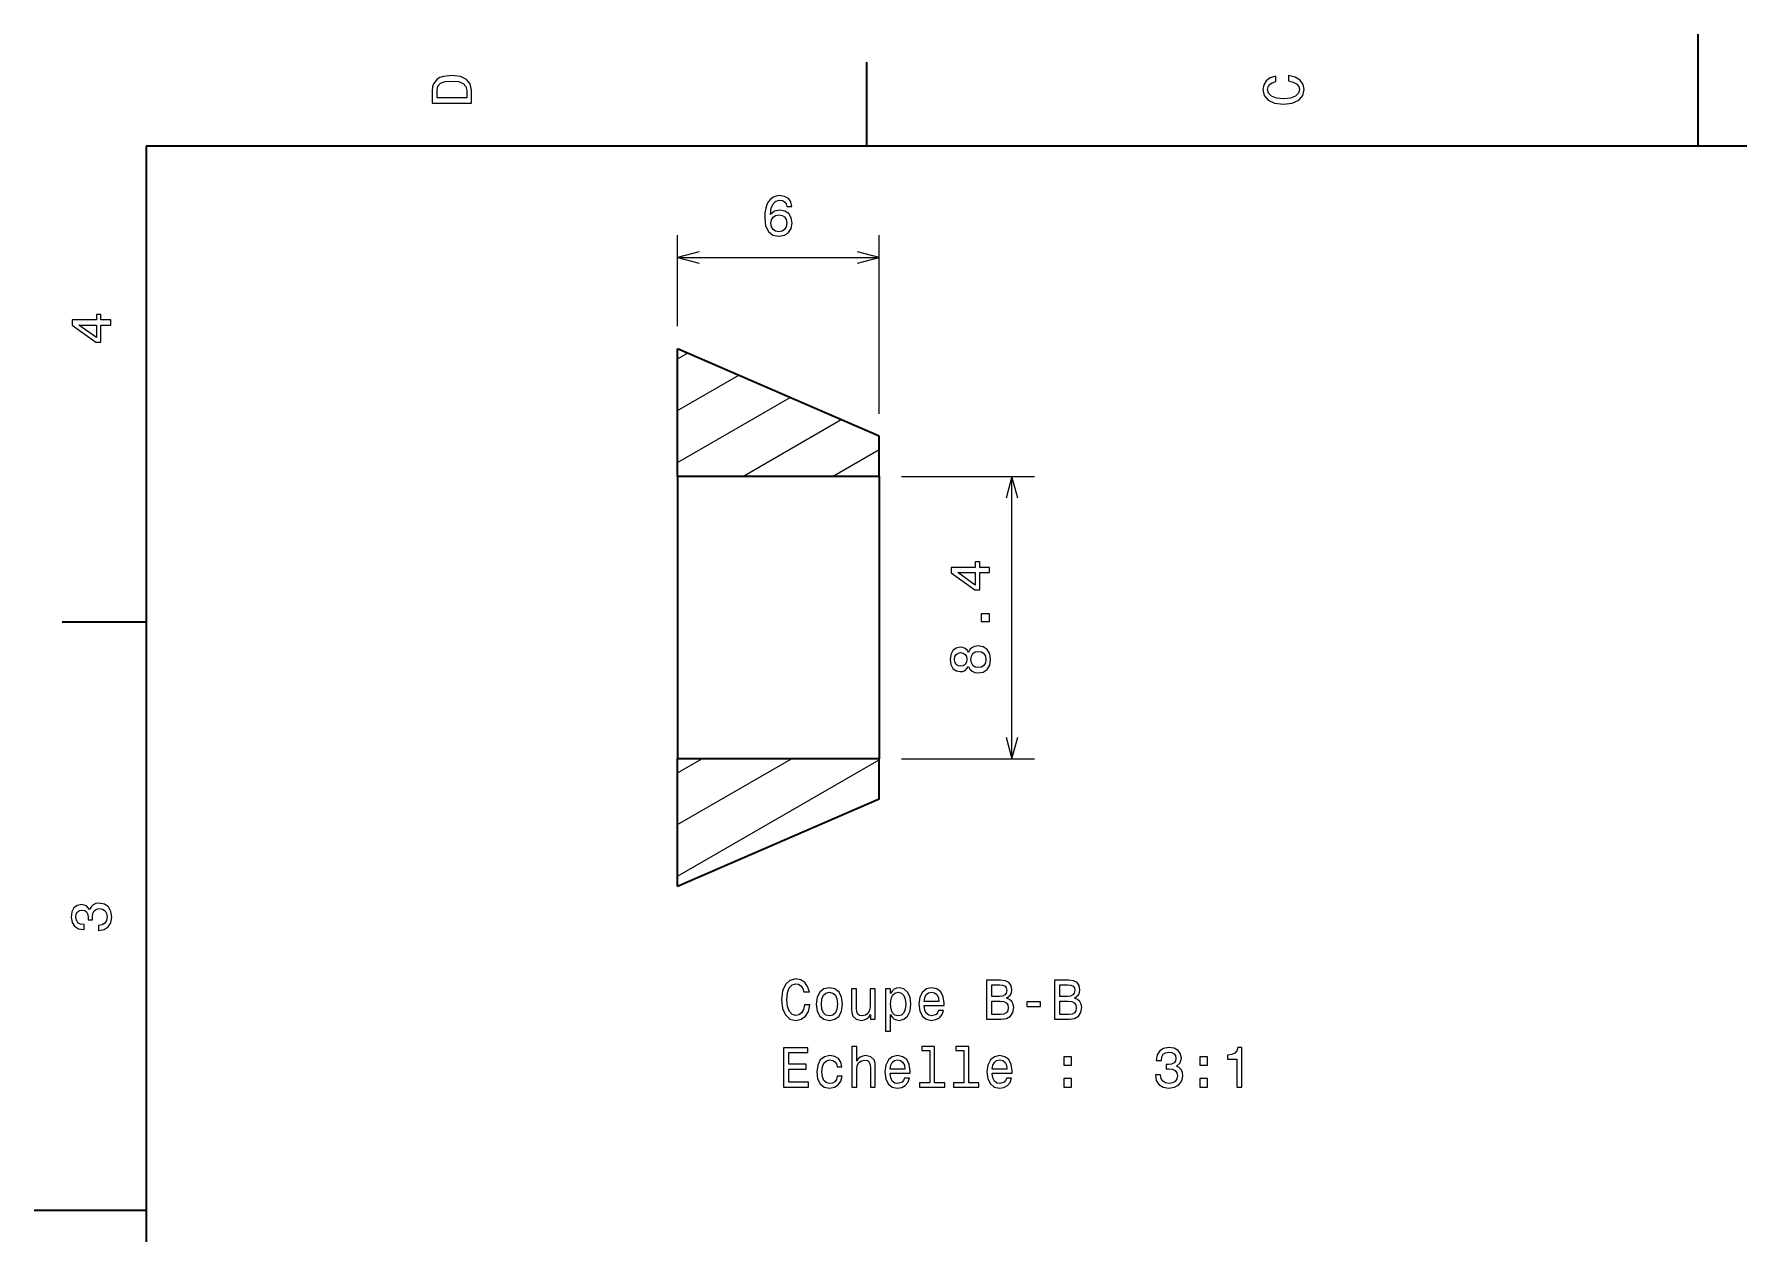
# Model space of a CAD drawing. Extents: x 0 to 297, y 0 to 210.
# Drawn here: x 0 to 152.1, y 102.9 to 210 of the extents above; entities that cross this region are included whole.
import ezdxf

# ---------------------------------------------------------------- set-up
doc = ezdxf.new("R2010")
doc.units = 0

msp = doc.modelspace()

# ---------------------------------------------------------------- linework, layer by layer
at = {"color": 7, "lineweight": 35, "ltscale": 0.25}
for p, q in [((148.5, 200), (148.5, 210)), ((10, 105), (0, 105))]:
    msp.add_line(p, q, dxfattribs=at)
at = {"color": 7, "lineweight": 35, "ltscale": 0.1875}
for p, q in [((74.300003, 200), (74.300003, 207.5)), ((10, 157.5), (2.5, 157.5))]:
    msp.add_line(p, q, dxfattribs=at)
at = {"color": 7, "lineweight": 35}
for p, q in [((287, 200), (10, 200)), ((10, 200), (10, 10)), ((57.413551, 168.972839), (57.413551, 145.315308)), ((75.413551, 168.972839), (75.413551, 145.315308))]:
    msp.add_line(p, q, dxfattribs=at)
at = {"color": 7, "lineweight": 13, "ltscale": 0.20348}
msp.add_line((57.413551, 183.915298), (57.413551, 192.054489), dxfattribs=at)
at = {"color": 7, "lineweight": 13, "ltscale": 0.39848}
msp.add_line((75.413551, 176.115295), (75.413551, 192.054489), dxfattribs=at)
at = {"color": 7, "lineweight": 13, "ltscale": 0.45}
msp.add_line((57.413551, 190.054489), (75.413551, 190.054489), dxfattribs=at)
at = {"color": 7, "lineweight": 35, "ltscale": 0.490434}
for p, q in [((75.413551, 174.115295), (57.413551, 181.915298)), ((75.413551, 141.715302), (57.413551, 133.915298))]:
    msp.add_line(p, q, dxfattribs=at)
at = {"color": 7, "lineweight": 35, "ltscale": 0.285}
for p, q in [((57.413551, 170.515289), (57.413551, 181.915298)), ((57.413551, 133.915298), (57.413551, 145.315308))]:
    msp.add_line(p, q, dxfattribs=at)
at = {"color": 7, "lineweight": 13, "ltscale": 0.025877}
msp.add_line((57.413551, 181.009308), (58.309963, 181.526855), dxfattribs=at)
at = {"color": 7, "lineweight": 13, "ltscale": 0.157801}
msp.add_line((57.413551, 176.390503), (62.87994, 179.546524), dxfattribs=at)
at = {"color": 7, "lineweight": 13, "ltscale": 0.289725}
msp.add_line((57.413551, 171.771698), (67.449921, 177.566208), dxfattribs=at)
at = {"color": 7, "lineweight": 13, "ltscale": 0.253529}
msp.add_line((63.237392, 170.515289), (72.019897, 175.585876), dxfattribs=at)
at = {"color": 7, "lineweight": 35, "ltscale": 0.09}
for p, q in [((75.413551, 170.515289), (75.413551, 174.115295)), ((75.413551, 141.715302), (75.413551, 145.315308))]:
    msp.add_line(p, q, dxfattribs=at)
at = {"color": 7, "lineweight": 13, "ltscale": 0.120556}
msp.add_line((71.237389, 170.515289), (75.413551, 172.926407), dxfattribs=at)
at = {"color": 7, "lineweight": 35, "ltscale": 0.45}
for p, q in [((75.413551, 170.515289), (57.413551, 170.515289)), ((75.413551, 145.315308), (57.413551, 145.315308))]:
    msp.add_line(p, q, dxfattribs=at)
at = {"color": 7, "lineweight": 35, "ltscale": 0.038561}
for p, q in [((57.413551, 170.515289), (57.413551, 168.972839)), ((75.413551, 170.515289), (75.413551, 168.972839))]:
    msp.add_line(p, q, dxfattribs=at)
at = {"color": 7, "lineweight": 13, "ltscale": 0.295992}
for p, q in [((77.413551, 170.515289), (89.25325, 170.515289)), ((77.413551, 145.315308), (89.25325, 145.315308))]:
    msp.add_line(p, q, dxfattribs=at)
at = {"color": 7, "lineweight": 13}
for p, q in [((87.25325, 145.315308), (87.25325, 170.515289)), ((57.413551, 134.821289), (75.413551, 145.213593))]:
    msp.add_line(p, q, dxfattribs=at)
at = {"color": 7, "lineweight": 13, "ltscale": 0.293761}
msp.add_line((57.413551, 139.440094), (67.589714, 145.315308), dxfattribs=at)
at = {"color": 7, "lineweight": 13, "ltscale": 0.06282}
msp.add_line((57.413551, 144.058899), (59.58971, 145.315308), dxfattribs=at)
at = {"color": 7, "lineweight": 13}
for points in [[(35.533215, 204.994965), (35.533215, 203.829971), (39.033215, 203.829971), (39.033215, 204.994965), (38.922264, 205.544678), (38.584366, 205.953171), (38.034657, 206.205338), (37.283215, 206.296112), (36.516644, 206.215424), (36.21405, 206.114563), (35.971977, 205.973343), (35.644165, 205.56485), (35.563473, 205.297562)], [(35.951801, 204.959656), (36.027451, 205.342941), (36.259438, 205.605194), (36.672985, 205.761536), (37.283215, 205.811966), (37.873272, 205.756485), (38.286816, 205.600143), (38.533936, 205.332855), (38.614628, 204.959656), (38.614628, 204.298996), (35.951801, 204.298996)], [(111.93206, 205.817017), (112.35569, 205.716141), (112.658287, 205.549713), (112.844887, 205.317734), (112.905403, 205.045395), (112.814629, 204.71759), (112.54229, 204.460388), (112.098488, 204.28891), (111.483215, 204.233429), (110.872986, 204.28891), (110.424141, 204.455338), (110.151802, 204.71254), (110.055984, 205.045395), (110.106415, 205.287476), (110.247627, 205.494247), (110.474571, 205.655624), (110.787247, 205.766571), (110.787247, 206.245682), (110.308144, 206.094391), (109.94503, 205.832138), (109.718086, 205.474075), (109.637398, 205.045395), (109.763474, 204.510818), (110.116501, 204.10231), (110.696472, 203.840057), (111.483215, 203.749283), (112.269958, 203.840057), (112.84993, 204.10231), (113.208, 204.510818), (113.329041, 205.045395), (113.233215, 205.51442), (112.965927, 205.892654), (112.527161, 206.159943), (111.93206, 206.301163)], [(67.623924, 194.611404), (67.528107, 195.019913), (67.306198, 195.322495), (66.963264, 195.514145), (66.519455, 195.579697), (66.221909, 195.544403), (65.964706, 195.448578), (65.737755, 195.292236), (65.546112, 195.070343), (65.394821, 194.792969), (65.283867, 194.455063), (65.213264, 194.056656), (65.193092, 193.607803), (65.273781, 192.891663), (65.520897, 192.372208), (65.919312, 192.05954), (66.463982, 191.953629), (66.953178, 192.044403), (67.326378, 192.281433), (67.568451, 192.654633), (67.654182, 193.128693), (67.568451, 193.607803), (67.336464, 193.975952), (66.978394, 194.207947), (66.534592, 194.288635), (66.055481, 194.187775), (65.697411, 193.900314), (65.773064, 194.455063), (65.934441, 194.853485), (66.181564, 195.090515), (66.524498, 195.171204), (66.776665, 195.130859), (66.968307, 195.024948), (67.094383, 194.848434), (67.15995, 194.611404)], [(67.164993, 193.123657), (67.109512, 192.805939), (66.968307, 192.563858), (66.741364, 192.402466), (66.458939, 192.352036), (66.161392, 192.402466), (65.934441, 192.558807), (65.788193, 192.800888), (65.742805, 193.118607), (65.793236, 193.43129), (65.934441, 193.66832), (66.166435, 193.819626), (66.479111, 193.875092), (66.75145, 193.819626), (66.968307, 193.67337), (67.109512, 193.43634)], [(6.833213, 184.02739), (6.833213, 184.481277), (5.965778, 184.481277), (5.965778, 184.98056), (5.56232, 184.98056), (5.56232, 184.481277), (3.408862, 184.481277), (3.408862, 184.022339), (5.521974, 182.489197), (5.965778, 182.489197), (5.965778, 184.02739)], [(5.56232, 182.912827), (3.993876, 184.02739), (5.56232, 184.02739)], [(85.25325, 161.928696), (85.25325, 162.382584), (84.385811, 162.382584), (84.385811, 162.881866), (83.982361, 162.881866), (83.982361, 162.382584), (81.828896, 162.382584), (81.828896, 161.92366), (83.942009, 160.390518), (84.385811, 160.390518), (84.385811, 161.928696)], [(83.982361, 160.814148), (82.413918, 161.928696), (83.982361, 161.928696)], [(85.25325, 157.567322), (85.25325, 158.263275), (84.501808, 158.263275), (84.501808, 157.567322)], [(83.367081, 153.553909), (83.508293, 153.296707), (83.704979, 153.120193), (83.952095, 153.009247), (84.249649, 152.973938), (84.698494, 153.054642), (85.046478, 153.286621), (85.268379, 153.664871), (85.354118, 154.179276), (85.268379, 154.688644), (85.046478, 155.066879), (84.698494, 155.298874), (84.249649, 155.384613), (83.952095, 155.344269), (83.704979, 155.238358), (83.508293, 155.056793), (83.367081, 154.804642), (83.246048, 155.006363), (83.07962, 155.147568), (82.877892, 155.233307), (82.630768, 155.263565), (82.272705, 155.182877), (81.985237, 154.971069), (81.798637, 154.628128), (81.728035, 154.179276), (81.798637, 153.725388), (81.985237, 153.382446), (82.272705, 153.165588), (82.630768, 153.089935), (82.877892, 153.115158), (83.07962, 153.200882)], [(82.67112, 153.569046), (82.449219, 153.60939), (82.277748, 153.730423), (82.171837, 153.922073), (82.131493, 154.179276), (82.171837, 154.431442), (82.277748, 154.623077), (82.449219, 154.74411), (82.67112, 154.789505), (82.898064, 154.74411), (83.074577, 154.623077), (83.190567, 154.431442), (83.225876, 154.179276), (83.185524, 153.922073), (83.074577, 153.730423), (82.898064, 153.60939)], [(84.239563, 153.458099), (83.972267, 153.503479), (83.770546, 153.649734), (83.63942, 153.876678), (83.594032, 154.179276), (83.63942, 154.476822), (83.770546, 154.703766), (83.972267, 154.850021), (84.239563, 154.900452), (84.527023, 154.850021), (84.743889, 154.703766), (84.885094, 154.476822), (84.930481, 154.179276), (84.885094, 153.876678), (84.743889, 153.649734), (84.527023, 153.503479)], [(5.73379, 129.979111), (5.769093, 129.979111), (6.253242, 130.059799), (6.616354, 130.296829), (6.848343, 130.670029), (6.934078, 131.164276), (6.848343, 131.688766), (6.626441, 132.082138), (6.273415, 132.334305), (5.819525, 132.425079), (5.521974, 132.384735), (5.279899, 132.273788), (5.0933, 132.092224), (4.957133, 131.850143), (4.684798, 132.177963), (4.251081, 132.293961), (3.857709, 132.218307), (3.560158, 132.00145), (3.373559, 131.648422), (3.307997, 131.164276), (3.388689, 130.710388), (3.610591, 130.362396), (3.963617, 130.135452), (4.432637, 130.059799), (4.46794, 130.059799), (4.46794, 130.508652), (4.145173, 130.548996), (3.913184, 130.680115), (3.771974, 130.891937), (3.721542, 131.189484), (3.761888, 131.451736), (3.867795, 131.643372), (4.039265, 131.759369), (4.271254, 131.804764), (4.518372, 131.759369), (4.684798, 131.638336), (4.785663, 131.426514), (4.815922, 131.139053), (4.810879, 130.942368), (5.209294, 130.942368), (5.199208, 131.189484), (5.244596, 131.507217), (5.365634, 131.744247), (5.56232, 131.885452), (5.819525, 131.935883), (6.112032, 131.880417), (6.328891, 131.734161), (6.465058, 131.502167), (6.510447, 131.194534), (6.460014, 130.876801), (6.308718, 130.644821), (6.066643, 130.498566), (5.73379, 130.443085)], [(68.748566, 123.359833), (68.647705, 122.936203), (68.481277, 122.633606), (68.249283, 122.447006), (67.976952, 122.38649), (67.649139, 122.477264), (67.391937, 122.749603), (67.220467, 123.193405), (67.164993, 123.808678), (67.220467, 124.418907), (67.386894, 124.867752), (67.644096, 125.140091), (67.976952, 125.235909), (68.219025, 125.185478), (68.425797, 125.044266), (68.587181, 124.817322), (68.698135, 124.504646), (69.177238, 124.504646), (69.02594, 124.983749), (68.763695, 125.346863), (68.405624, 125.573807), (67.976952, 125.654495), (67.442368, 125.528419), (67.033867, 125.175392), (66.771622, 124.595421), (66.68084, 123.808678), (66.771622, 123.021935), (67.033867, 122.441963), (67.442368, 122.083893), (67.976952, 121.96286), (68.445969, 122.058678), (68.824211, 122.325966), (69.091507, 122.764732), (69.232712, 123.359833)], [(69.792511, 123.410263), (69.873207, 122.794991), (70.105194, 122.341095), (70.473351, 122.058678), (70.967583, 121.96286), (71.456779, 122.058678), (71.824936, 122.336052), (72.056923, 122.789948), (72.142654, 123.410263), (72.056923, 124.025536), (71.824936, 124.484467), (71.456779, 124.761848), (70.967583, 124.862709), (70.473351, 124.761848), (70.105194, 124.479424), (69.873207, 124.025536)], [(75.047554, 124.766891), (74.603752, 124.766891), (74.603752, 123.203491), (74.553322, 122.840378), (74.407066, 122.578133), (74.180122, 122.416748), (73.882568, 122.366318), (73.645538, 122.406662), (73.49424, 122.527695), (73.408508, 122.734467), (73.388336, 123.026978), (73.388336, 124.766891), (72.944534, 124.766891), (72.944534, 122.986633), (72.959663, 122.628563), (73.055481, 122.331009), (73.347992, 122.058678), (73.817009, 121.96286), (74.069168, 121.998161), (74.286026, 122.088936), (74.472626, 122.245277), (74.623924, 122.472221), (74.623924, 122.058678), (75.047554, 122.058678)], [(76.414276, 124.348305), (76.414276, 124.766891), (75.970467, 124.766891), (75.970467, 121.009689), (76.414276, 121.009689), (76.414276, 122.472221), (76.57061, 122.235191), (76.747124, 122.07885), (77.190933, 121.96286), (77.614563, 122.058678), (77.947411, 122.346138), (78.164276, 122.800034), (78.244965, 123.415306), (78.164276, 124.025536), (77.947411, 124.479424), (77.614563, 124.761848), (77.190933, 124.862709), (76.948853, 124.832451), (76.742081, 124.736633), (76.565567, 124.575249)], [(79.420036, 123.28418), (81.195251, 123.28418), (81.200294, 123.490952), (81.119606, 124.070923), (80.897705, 124.504646), (80.544678, 124.766891), (80.075653, 124.862709), (79.616722, 124.761848), (79.263695, 124.479424), (79.036751, 124.020493), (78.956055, 123.415306), (79.031708, 122.794991), (79.258652, 122.341095), (79.606636, 122.058678), (80.060524, 121.96286), (80.453896, 122.028419), (80.776665, 122.19989), (81.013695, 122.472221), (81.149864, 122.835335), (80.711105, 122.835335), (80.620323, 122.633606), (80.489197, 122.482307), (80.115997, 122.361275), (79.828537, 122.416748), (79.611679, 122.593262), (79.470467, 122.880722), (79.420036, 123.269051)], [(86.778107, 123.94989), (87.131134, 124.242393), (87.221909, 124.439079), (87.252167, 124.681152), (87.186607, 125.059395), (86.989922, 125.331734), (86.672195, 125.498161), (86.228394, 125.558678), (84.982712, 125.558678), (84.982712, 122.058678), (86.298996, 122.058678), (86.768021, 122.12928), (87.115997, 122.336052), (87.332863, 122.663864), (87.408508, 123.107666), (87.363121, 123.40522), (87.242081, 123.652336), (87.045395, 123.833893)], [(86.132568, 124.106232), (85.446693, 124.106232), (85.446693, 125.140091), (86.17292, 125.140091), (86.445251, 125.109833), (86.636894, 125.019051), (86.752892, 124.862709), (86.793236, 124.630722), (86.747849, 124.398735), (86.626808, 124.23735), (86.420036, 124.13649)], [(92.850151, 123.94989), (93.203178, 124.242393), (93.293953, 124.439079), (93.324219, 124.681152), (93.258652, 125.059395), (93.061966, 125.331734), (92.744247, 125.498161), (92.300438, 125.558678), (91.054764, 125.558678), (91.054764, 122.058678), (92.371048, 122.058678), (92.840065, 122.12928), (93.188049, 122.336052), (93.404907, 122.663864), (93.480553, 123.107666), (93.435165, 123.40522), (93.314133, 123.652336), (93.117447, 123.833893)], [(92.20462, 124.106232), (91.518738, 124.106232), (91.518738, 125.140091), (92.244965, 125.140091), (92.517296, 125.109833), (92.708939, 125.019051), (92.824936, 124.862709), (92.86528, 124.630722), (92.819893, 124.398735), (92.698853, 124.23735), (92.492081, 124.13649)], [(70.246407, 123.415306), (70.291794, 123.869194), (70.433006, 124.197006), (70.65995, 124.398735), (70.967583, 124.469337), (71.27018, 124.398735), (71.497124, 124.202049), (71.638336, 123.869194), (71.688766, 123.415306), (71.638336, 122.956375), (71.497124, 122.62352), (71.27018, 122.421791), (70.967583, 122.356232), (70.65995, 122.421791), (70.433006, 122.62352), (70.291794, 122.956375)], [(77.11528, 122.361275), (76.817734, 122.426834), (76.600868, 122.628563), (76.464706, 122.956375), (76.419312, 123.415306), (76.464706, 123.869194), (76.600868, 124.197006), (76.817734, 124.393692), (77.11528, 124.464294), (77.387619, 124.393692), (77.604477, 124.191963), (77.740639, 123.864151), (77.791077, 123.415306), (77.740639, 122.961418), (77.604477, 122.628563), (77.387619, 122.426834)], [(79.420036, 123.657379), (79.47551, 124.005363), (79.611679, 124.262566), (79.818451, 124.418907), (80.090782, 124.47438), (80.358078, 124.418907), (80.56485, 124.262566), (80.690933, 124.005363), (80.73632, 123.657379)], [(86.243523, 122.477264), (85.446693, 122.477264), (85.446693, 123.682594), (86.198135, 123.682594), (86.515854, 123.647293), (86.742798, 123.541389), (86.878967, 123.359833), (86.924362, 123.09758), (86.878967, 122.820206), (86.752892, 122.628563), (86.541077, 122.512566)], [(88.573494, 123.213577), (89.793961, 123.213577), (89.793961, 123.611992), (88.573494, 123.611992)], [(92.315567, 122.477264), (91.518738, 122.477264), (91.518738, 123.682594), (92.27018, 123.682594), (92.587906, 123.647293), (92.81485, 123.541389), (92.951019, 123.359833), (92.996407, 123.09758), (92.951019, 122.820206), (92.824936, 122.628563), (92.613121, 122.512566)], [(66.872482, 116.011848), (69.091507, 116.011848), (69.091507, 116.435478), (67.336464, 116.435478), (67.336464, 117.620636), (68.899864, 117.620636), (68.899864, 118.039223), (67.336464, 118.039223), (67.336464, 119.088219), (69.051163, 119.088219), (69.051163, 119.511848), (66.872482, 119.511848)], [(71.648422, 117.822365), (72.087181, 117.822365), (71.996407, 118.225822), (71.779549, 118.543549), (71.44165, 118.740234), (71.002892, 118.81588), (70.518738, 118.715019), (70.150581, 118.432594), (69.918594, 117.973663), (69.837906, 117.358391), (69.913551, 116.748161), (70.140495, 116.294266), (70.498566, 116.011848), (70.987762, 115.916031), (71.421478, 115.991676), (71.759369, 116.203491), (71.991364, 116.536346), (72.092224, 116.980148), (71.668594, 116.980148), (71.592949, 116.697731), (71.451736, 116.485909), (71.250008, 116.35479), (71.002892, 116.314445), (70.695251, 116.380005), (70.473351, 116.581734), (70.337181, 116.909546), (70.291794, 117.37352), (70.337181, 117.827408), (70.478394, 118.15522), (70.705338, 118.356949), (71.002892, 118.427551), (71.265137, 118.382164), (71.461823, 118.266174), (71.592949, 118.074532)], [(72.959663, 116.011848), (73.403465, 116.011848), (73.403465, 117.575249), (73.448853, 117.933319), (73.595108, 118.195564), (73.822052, 118.356949), (74.124649, 118.417465), (74.366722, 118.367035), (74.518021, 118.230865), (74.593666, 118.003922), (74.618881, 117.701332), (74.618881, 116.011848), (75.062683, 116.011848), (75.062683, 117.792107), (75.042511, 118.150177), (74.951736, 118.447731), (74.654182, 118.720062), (74.190208, 118.81588), (73.938049, 118.780579), (73.721191, 118.684761), (73.539635, 118.533463), (73.403465, 118.326691), (73.403465, 119.632889), (72.959663, 119.632889)], [(76.38401, 117.23735), (78.159225, 117.23735), (78.164276, 117.444122), (78.08358, 118.024094), (77.861679, 118.457817), (77.508652, 118.720062), (77.039635, 118.81588), (76.580696, 118.715019), (76.227676, 118.432594), (76.000725, 117.973663), (75.920036, 117.368477), (75.995682, 116.748161), (76.222626, 116.294266), (76.57061, 116.011848), (77.024506, 115.916031), (77.417877, 115.98159), (77.740639, 116.153061), (77.977676, 116.425392), (78.113838, 116.788506), (77.675079, 116.788506), (77.584305, 116.586777), (77.453178, 116.435478), (77.079979, 116.314445), (76.792511, 116.369919), (76.575653, 116.546432), (76.434448, 116.833893), (76.38401, 117.222221)], [(79.914276, 119.259689), (79.914276, 116.385048), (79.00145, 116.385048), (79.00145, 116.011848), (81.265854, 116.011848), (81.265854, 116.385048), (80.358078, 116.385048), (80.358078, 119.632889), (79.218307, 119.632889), (79.218307, 119.259689)], [(82.950294, 119.259689), (82.950294, 116.385048), (82.037468, 116.385048), (82.037468, 116.011848), (84.30188, 116.011848), (84.30188, 116.385048), (83.394104, 116.385048), (83.394104, 119.632889), (82.254333, 119.632889), (82.254333, 119.259689)], [(85.492081, 117.23735), (87.267296, 117.23735), (87.272339, 117.444122), (87.19165, 118.024094), (86.969749, 118.457817), (86.616722, 118.720062), (86.147705, 118.81588), (85.688766, 118.715019), (85.335739, 118.432594), (85.108795, 117.973663), (85.028107, 117.368477), (85.103752, 116.748161), (85.330696, 116.294266), (85.67868, 116.011848), (86.132568, 115.916031), (86.52594, 115.98159), (86.848709, 116.153061), (87.085739, 116.425392), (87.221909, 116.788506), (86.78315, 116.788506), (86.692368, 116.586777), (86.561249, 116.435478), (86.188049, 116.314445), (85.900581, 116.369919), (85.683723, 116.546432), (85.542511, 116.833893), (85.492081, 117.222221)], [(91.871765, 117.96862), (92.567734, 117.96862), (92.567734, 118.720062), (91.871765, 118.720062)], [(100.056923, 117.111275), (100.056923, 117.075966), (100.137611, 116.59182), (100.374649, 116.228706), (100.747849, 115.996719), (101.242081, 115.91098), (101.766571, 115.996719), (102.159943, 116.21862), (102.412109, 116.571648), (102.502884, 117.025536), (102.46254, 117.32309), (102.351593, 117.565163), (102.170029, 117.751762), (101.927963, 117.887932), (102.255768, 118.160263), (102.371765, 118.593979), (102.296112, 118.98735), (102.079254, 119.284904), (101.726227, 119.471504), (101.242081, 119.537064), (100.788193, 119.456375), (100.440201, 119.234474), (100.213257, 118.881447), (100.137611, 118.412422), (100.137611, 118.377121), (100.586456, 118.377121), (100.626801, 118.69989), (100.757935, 118.931877), (100.969742, 119.07309), (101.267296, 119.12352), (101.529541, 119.083176), (101.721191, 118.977264), (101.837181, 118.805794), (101.882568, 118.573807), (101.837181, 118.326691), (101.716141, 118.160263), (101.504326, 118.059402), (101.216858, 118.029137), (101.020172, 118.03418), (101.020172, 117.635765), (101.267296, 117.645851), (101.585022, 117.600464), (101.822052, 117.479431), (101.963257, 117.282745), (102.013695, 117.025536), (101.958221, 116.733032), (101.811966, 116.516174), (101.579971, 116.380005), (101.272339, 116.334618), (100.95462, 116.385048), (100.722626, 116.536346), (100.57637, 116.778419), (100.520897, 117.111275)], [(104.015854, 117.96862), (104.711823, 117.96862), (104.711823, 118.720062), (104.015854, 118.720062)], [(107.309082, 116.011848), (107.768013, 116.011848), (107.768013, 119.537064), (107.425079, 119.537064), (107.334297, 119.229431), (107.15274, 119.022659), (106.875366, 118.901619), (106.492081, 118.861275), (106.492081, 118.503204), (107.309082, 118.503204)], [(76.38401, 117.61055), (76.439491, 117.958534), (76.575653, 118.215736), (76.782425, 118.372078), (77.054764, 118.427551), (77.322052, 118.372078), (77.528824, 118.215736), (77.654907, 117.958534), (77.700294, 117.61055)], [(85.492081, 117.61055), (85.547562, 117.958534), (85.683723, 118.215736), (85.890495, 118.372078), (86.162834, 118.427551), (86.430122, 118.372078), (86.636894, 118.215736), (86.762978, 117.958534), (86.808365, 117.61055)], [(91.871765, 116.011848), (92.567734, 116.011848), (92.567734, 116.76329), (91.871765, 116.76329)], [(104.015854, 116.011848), (104.711823, 116.011848), (104.711823, 116.76329), (104.015854, 116.76329)]]:
    msp.add_lwpolyline(points, close=True, dxfattribs=at)
for points in [[(59.345402, 190.572128), (57.413551, 190.054489), (59.345402, 189.53685)], [(73.481697, 189.53685), (75.413551, 190.054489), (73.481697, 190.572128)], [(87.770889, 168.58345), (87.25325, 170.515289), (86.735611, 168.58345)], [(86.735611, 147.247147), (87.25325, 145.315308), (87.770889, 147.247147)]]:
    msp.add_lwpolyline(points, dxfattribs=at)

doc.saveas('drawing.dxf')
